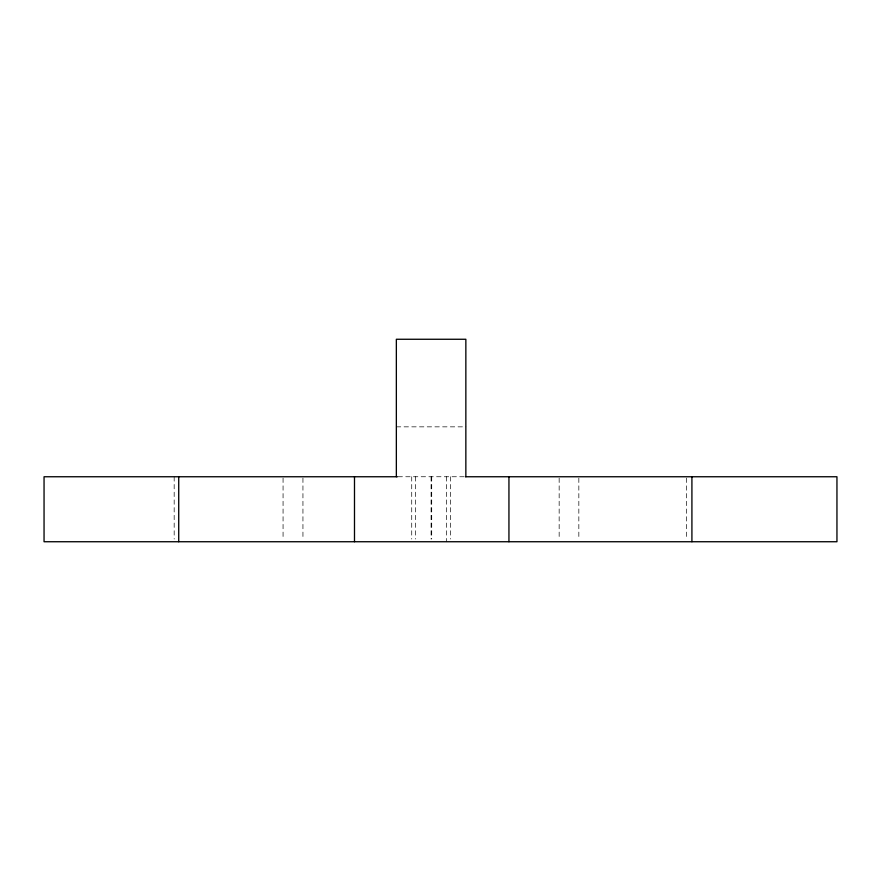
<?xml version="1.0" encoding="UTF-8"?>
<svg xmlns="http://www.w3.org/2000/svg" width="881" height="881" viewBox="0 0 881 881"><rect width="100%" height="100%" fill="white"/><g stroke="black" fill="none" stroke-linecap="round" stroke-linejoin="round"><path stroke-width="0.66" stroke-dasharray="4.41 3.3" d="M396.351 426.845L465.851 426.845M398.036 476.753L464.606 476.753M686.607 478.108L686.607 539.029M578.839 478.108L578.839 539.029M559.16 478.108L559.16 539.029M450.444 476.753L450.444 539.029M446.524 476.753L446.524 541.738M431.712 476.753L431.712 539.029M431.095 476.753L431.095 539.029M415.667 476.753L415.667 539.029M411.724 476.753L411.724 539.029M302.943 478.108L302.943 539.029M283.065 478.108L283.065 539.029M174.174 476.753L174.174 539.029"/><path stroke-width="1.32" d="M397.463 476.753L44.05 476.753L44.05 541.738L836.95 541.738L836.95 476.753L465.465 476.753M691.915 476.753L691.915 541.738M508.943 476.753L508.943 541.738M465.851 476.753L465.851 339.262L396.351 339.262L396.351 476.753M354.492 476.753L354.492 541.738M178.722 476.753L178.722 541.738"/></g></svg>
